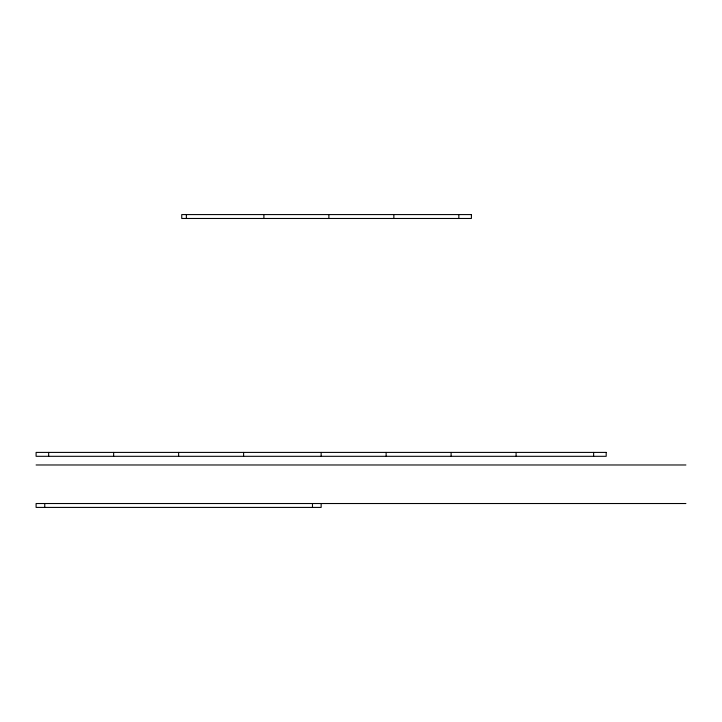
<?xml version="1.0" encoding="UTF-8"?>
<svg xmlns="http://www.w3.org/2000/svg" width="722" height="722" viewBox="0 0 722 722"><rect width="100%" height="100%" fill="white"/><g stroke="black" fill="none" stroke-linecap="round" stroke-linejoin="round"><path stroke-width="1.08" d="M36.1 464.977L685.9 464.977M685.9 503.523L36.1 503.523L36.1 507.422L321.146 507.422L321.146 503.523M593.628 452.414L593.628 456.313M516.086 452.414L516.086 456.313M458.84 214.578L458.84 218.477M451.106 452.414L451.106 456.313M393.86 214.578L393.86 218.477M386.126 452.414L386.126 456.313M328.88 214.578L328.88 218.477M321.146 452.414L321.146 456.313M312.482 503.523L312.482 507.422M263.9 214.578L263.9 218.477M243.603 452.414L243.603 456.313M186.357 214.578L186.357 218.477M178.623 452.414L178.623 456.313M113.643 452.414L113.643 456.313M48.663 452.414L48.663 456.313M44.764 503.523L44.764 507.422M471.403 214.578L181.745 214.578L181.745 218.477L471.403 218.477L471.403 214.578M606.191 452.414L36.1 452.414L36.1 456.313L606.191 456.313L606.191 452.414"/></g></svg>
